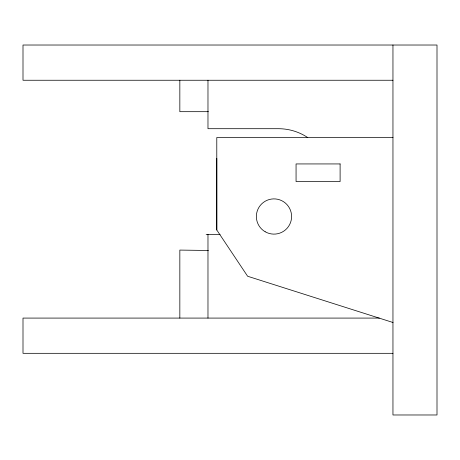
<?xml version="1.0" encoding="UTF-8"?>
<svg xmlns="http://www.w3.org/2000/svg" width="460" height="460" viewBox="0 0 460 460"><rect width="100%" height="100%" fill="white"/><g stroke="black" fill="none" stroke-linecap="round" stroke-linejoin="round"><path stroke-width="0.69" d="M216.786 230L216.792 137.511L392.961 137.511L392.955 322.489L247.618 276.247L216.786 230L216.786 158.372M392.955 80.253L23 80.253L23 45.022L437 45.022L437 414.978L392.955 414.978L392.955 322.31M208.386 111.682L179.837 111.682L179.837 80.253M206.149 234.404L220.081 234.404M379.333 318.084L23 318.084L23 353.32L392.955 353.32M208.374 250.476L179.837 250.085L179.837 318.084M392.955 45.022L392.955 137.574M207.977 80.253L207.977 128.702L278.45 128.702A52.848 52.848 0 0 1 307.797 137.603M207.977 234.404L207.977 318.084M340.107 163.938L296.062 163.938L296.062 181.55L340.107 181.55L340.107 163.938M265.173 231.759A17.618 17.618 0 0 0 291.6 216.505A17.618 17.618 0 0 0 265.173 201.244A17.618 17.618 0 0 0 265.173 231.759"/></g></svg>
